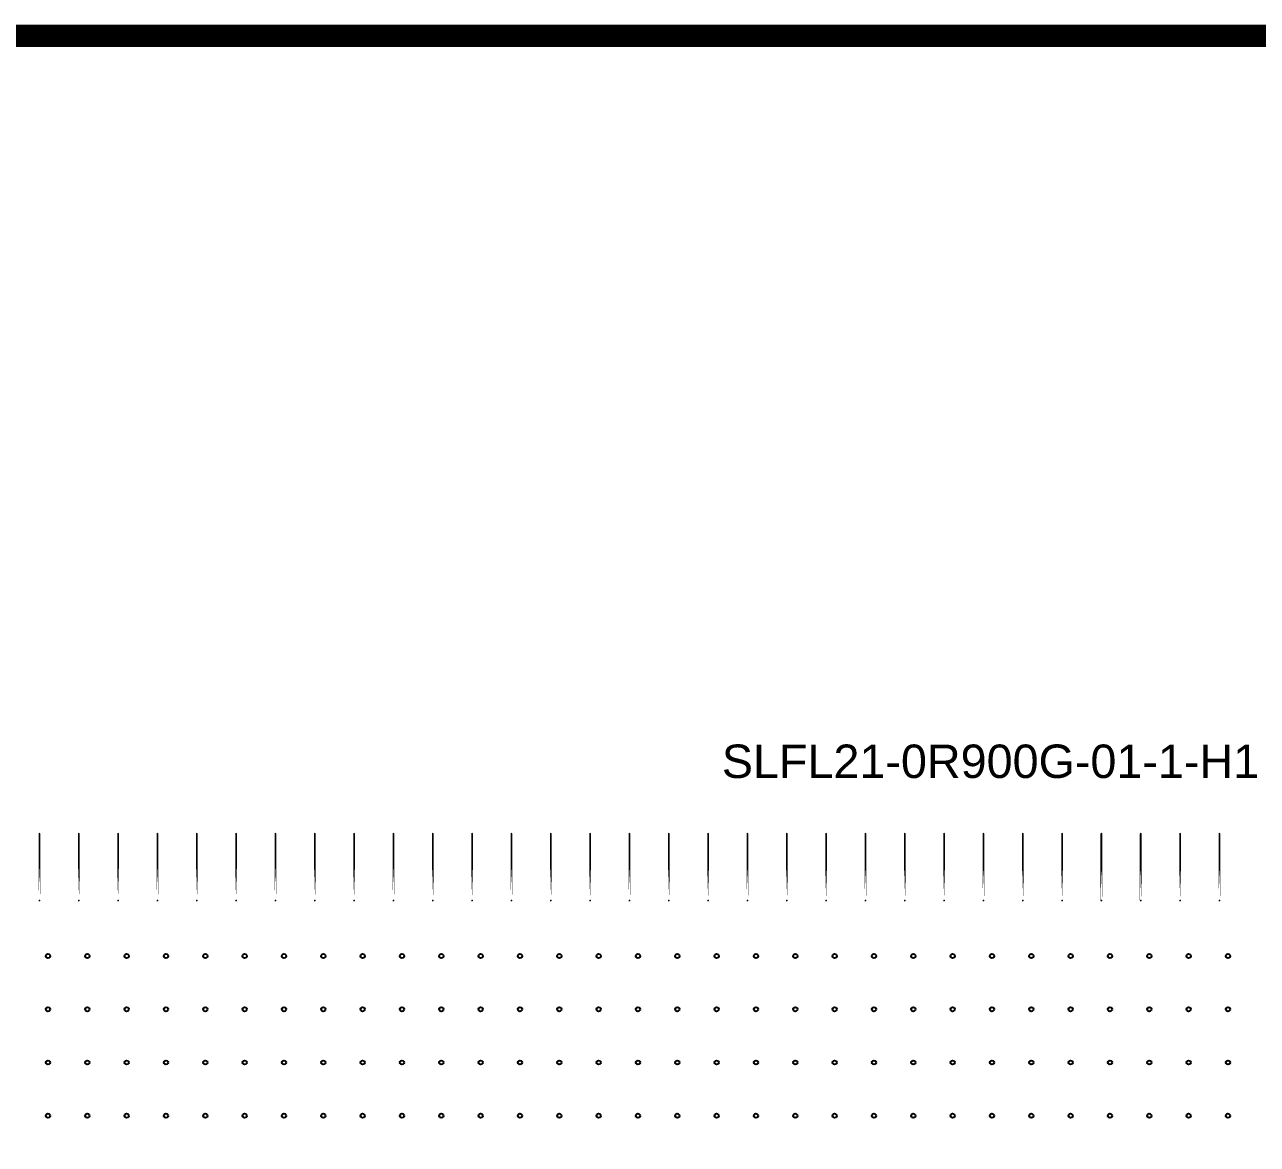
# Model space of a CAD drawing. Extents: x 11 to 212, y 11 to 212.
# Drawn here: x 66.4 to 121.7, y 161.5 to 211.7 of the extents above; entities that cross this region are included whole.
import ezdxf

# ---------------------------------------------------------------- set-up
doc = ezdxf.new("R2010")
doc.units = 0
doc.layers.get('0').update_dxf_attribs({"linetype": 'continuous'})
doc.layers.add('H1', color=7, linetype='continuous')
doc.styles.get("Standard").update_dxf_attribs({"font": 'ARIAL.TTF'})

# ---------------------------------------------------------------- blocks, each defined once
blk = doc.blocks.new('cutlineendpoint')
at = {"const_width": 0.04}
blk.add_lwpolyline([(-0.02, 0, 1), (0.02, 0, 1)], format="xyb", close=True, dxfattribs=at)

msp = doc.modelspace()

# ---------------------------------------------------------------- linework, layer by layer
at = {"layer": 'H1'}
for points, const_width in [([(11.2, 211.2), (211.2, 211.2), (211.2, 11.2), (11.2, 11.2)], 1), ([(67.082, 172.4), (67.082, 175.4)], 0.08), ([(68.847, 172.4), (68.847, 175.4)], 0.08), ([(70.612, 172.4), (70.612, 175.4)], 0.08), ([(72.376, 172.4), (72.376, 175.4)], 0.08), ([(74.141, 172.4), (74.141, 175.4)], 0.08), ([(75.906, 172.4), (75.906, 175.4)], 0.08), ([(77.671, 172.4), (77.671, 175.4)], 0.08), ([(79.435, 172.4), (79.435, 175.4)], 0.08), ([(81.2, 172.4), (81.2, 175.4)], 0.08), ([(82.965, 172.4), (82.965, 175.4)], 0.08), ([(84.729, 172.4), (84.729, 175.4)], 0.08), ([(86.494, 172.4), (86.494, 175.4)], 0.08), ([(88.259, 172.4), (88.259, 175.4)], 0.08), ([(90.024, 172.4), (90.024, 175.4)], 0.08), ([(91.788, 172.4), (91.788, 175.4)], 0.08), ([(93.553, 172.4), (93.553, 175.4)], 0.08), ([(95.318, 172.4), (95.318, 175.4)], 0.08), ([(97.082, 172.4), (97.082, 175.4)], 0.08), ([(98.847, 172.4), (98.847, 175.4)], 0.08), ([(100.612, 172.4), (100.612, 175.4)], 0.08), ([(102.376, 172.4), (102.376, 175.4)], 0.08), ([(104.141, 172.4), (104.141, 175.4)], 0.08), ([(105.906, 172.4), (105.906, 175.4)], 0.08), ([(107.671, 172.4), (107.671, 175.4)], 0.08), ([(109.435, 172.4), (109.435, 175.4)], 0.08), ([(111.2, 172.4), (111.2, 175.4)], 0.08), ([(112.965, 172.4), (112.965, 175.4)], 0.08), ([(114.729, 172.4), (114.729, 175.4)], 0.08), ([(116.494, 172.4), (116.494, 175.4)], 0.08), ([(118.259, 172.4), (118.259, 175.4)], 0.08), ([(120.024, 172.4), (120.024, 175.4)], 0.08)]:
    msp.add_lwpolyline(points, close=True, dxfattribs=dict(at, const_width=const_width))
for points in [[(67.559, 169.912), (67.546, 169.865), (67.512, 169.83), (67.465, 169.818), (67.418, 169.83), (67.383, 169.865), (67.371, 169.912), (67.383, 169.959), (67.418, 169.993), (67.465, 170.006), (67.512, 169.993), (67.546, 169.959)], [(69.324, 169.912), (69.311, 169.865), (69.276, 169.83), (69.229, 169.818), (69.182, 169.83), (69.148, 169.865), (69.135, 169.912), (69.148, 169.959), (69.182, 169.993), (69.229, 170.006), (69.276, 169.993), (69.311, 169.959)], [(71.088, 169.912), (71.076, 169.865), (71.041, 169.83), (70.994, 169.818), (70.947, 169.83), (70.913, 169.865), (70.9, 169.912), (70.913, 169.959), (70.947, 169.993), (70.994, 170.006), (71.041, 169.993), (71.076, 169.959)], [(72.853, 169.912), (72.84, 169.865), (72.806, 169.83), (72.759, 169.818), (72.712, 169.83), (72.677, 169.865), (72.665, 169.912), (72.677, 169.959), (72.712, 169.993), (72.759, 170.006), (72.806, 169.993), (72.84, 169.959)], [(74.618, 169.912), (74.605, 169.865), (74.571, 169.83), (74.524, 169.818), (74.476, 169.83), (74.442, 169.865), (74.429, 169.912), (74.442, 169.959), (74.476, 169.993), (74.524, 170.006), (74.571, 169.993), (74.605, 169.959)], [(76.382, 169.912), (76.37, 169.865), (76.335, 169.83), (76.288, 169.818), (76.241, 169.83), (76.207, 169.865), (76.194, 169.912), (76.207, 169.959), (76.241, 169.993), (76.288, 170.006), (76.335, 169.993), (76.37, 169.959)], [(78.147, 169.912), (78.134, 169.865), (78.1, 169.83), (78.053, 169.818), (78.006, 169.83), (77.971, 169.865), (77.959, 169.912), (77.971, 169.959), (78.006, 169.993), (78.053, 170.006), (78.1, 169.993), (78.134, 169.959)], [(79.912, 169.912), (79.899, 169.865), (79.865, 169.83), (79.818, 169.818), (79.771, 169.83), (79.736, 169.865), (79.724, 169.912), (79.736, 169.959), (79.771, 169.993), (79.818, 170.006), (79.865, 169.993), (79.899, 169.959)], [(81.676, 169.912), (81.664, 169.865), (81.629, 169.83), (81.582, 169.818), (81.535, 169.83), (81.501, 169.865), (81.488, 169.912), (81.501, 169.959), (81.535, 169.993), (81.582, 170.006), (81.629, 169.993), (81.664, 169.959)], [(83.441, 169.912), (83.429, 169.865), (83.394, 169.83), (83.347, 169.818), (83.3, 169.83), (83.266, 169.865), (83.253, 169.912), (83.266, 169.959), (83.3, 169.993), (83.347, 170.006), (83.394, 169.993), (83.429, 169.959)], [(85.206, 169.912), (85.193, 169.865), (85.159, 169.83), (85.112, 169.818), (85.065, 169.83), (85.03, 169.865), (85.018, 169.912), (85.03, 169.959), (85.065, 169.993), (85.112, 170.006), (85.159, 169.993), (85.193, 169.959)], [(86.971, 169.912), (86.958, 169.865), (86.924, 169.83), (86.876, 169.818), (86.829, 169.83), (86.795, 169.865), (86.782, 169.912), (86.795, 169.959), (86.829, 169.993), (86.876, 170.006), (86.924, 169.993), (86.958, 169.959)], [(88.735, 169.912), (88.723, 169.865), (88.688, 169.83), (88.641, 169.818), (88.594, 169.83), (88.56, 169.865), (88.547, 169.912), (88.56, 169.959), (88.594, 169.993), (88.641, 170.006), (88.688, 169.993), (88.723, 169.959)], [(90.5, 169.912), (90.487, 169.865), (90.453, 169.83), (90.406, 169.818), (90.359, 169.83), (90.324, 169.865), (90.312, 169.912), (90.324, 169.959), (90.359, 169.993), (90.406, 170.006), (90.453, 169.993), (90.487, 169.959)], [(92.265, 169.912), (92.252, 169.865), (92.218, 169.83), (92.171, 169.818), (92.124, 169.83), (92.089, 169.865), (92.076, 169.912), (92.089, 169.959), (92.124, 169.993), (92.171, 170.006), (92.218, 169.993), (92.252, 169.959)], [(94.029, 169.912), (94.017, 169.865), (93.982, 169.83), (93.935, 169.818), (93.888, 169.83), (93.854, 169.865), (93.841, 169.912), (93.854, 169.959), (93.888, 169.993), (93.935, 170.006), (93.982, 169.993), (94.017, 169.959)], [(95.794, 169.912), (95.782, 169.865), (95.747, 169.83), (95.7, 169.818), (95.653, 169.83), (95.618, 169.865), (95.606, 169.912), (95.618, 169.959), (95.653, 169.993), (95.7, 170.006), (95.747, 169.993), (95.782, 169.959)], [(97.559, 169.912), (97.546, 169.865), (97.512, 169.83), (97.465, 169.818), (97.418, 169.83), (97.383, 169.865), (97.371, 169.912), (97.383, 169.959), (97.418, 169.993), (97.465, 170.006), (97.512, 169.993), (97.546, 169.959)], [(99.324, 169.912), (99.311, 169.865), (99.276, 169.83), (99.229, 169.818), (99.182, 169.83), (99.148, 169.865), (99.135, 169.912), (99.148, 169.959), (99.182, 169.993), (99.229, 170.006), (99.276, 169.993), (99.311, 169.959)], [(101.088, 169.912), (101.076, 169.865), (101.041, 169.83), (100.994, 169.818), (100.947, 169.83), (100.913, 169.865), (100.9, 169.912), (100.913, 169.959), (100.947, 169.993), (100.994, 170.006), (101.041, 169.993), (101.076, 169.959)], [(102.853, 169.912), (102.84, 169.865), (102.806, 169.83), (102.759, 169.818), (102.712, 169.83), (102.677, 169.865), (102.665, 169.912), (102.677, 169.959), (102.712, 169.993), (102.759, 170.006), (102.806, 169.993), (102.84, 169.959)], [(104.618, 169.912), (104.605, 169.865), (104.571, 169.83), (104.524, 169.818), (104.476, 169.83), (104.442, 169.865), (104.429, 169.912), (104.442, 169.959), (104.476, 169.993), (104.524, 170.006), (104.571, 169.993), (104.605, 169.959)], [(106.382, 169.912), (106.37, 169.865), (106.335, 169.83), (106.288, 169.818), (106.241, 169.83), (106.207, 169.865), (106.194, 169.912), (106.207, 169.959), (106.241, 169.993), (106.288, 170.006), (106.335, 169.993), (106.37, 169.959)], [(108.147, 169.912), (108.134, 169.865), (108.1, 169.83), (108.053, 169.818), (108.006, 169.83), (107.971, 169.865), (107.959, 169.912), (107.971, 169.959), (108.006, 169.993), (108.053, 170.006), (108.1, 169.993), (108.134, 169.959)], [(109.912, 169.912), (109.899, 169.865), (109.865, 169.83), (109.818, 169.818), (109.771, 169.83), (109.736, 169.865), (109.724, 169.912), (109.736, 169.959), (109.771, 169.993), (109.818, 170.006), (109.865, 169.993), (109.899, 169.959)], [(111.676, 169.912), (111.664, 169.865), (111.629, 169.83), (111.582, 169.818), (111.535, 169.83), (111.501, 169.865), (111.488, 169.912), (111.501, 169.959), (111.535, 169.993), (111.582, 170.006), (111.629, 169.993), (111.664, 169.959)], [(113.441, 169.912), (113.429, 169.865), (113.394, 169.83), (113.347, 169.818), (113.3, 169.83), (113.266, 169.865), (113.253, 169.912), (113.266, 169.959), (113.3, 169.993), (113.347, 170.006), (113.394, 169.993), (113.429, 169.959)], [(115.206, 169.912), (115.193, 169.865), (115.159, 169.83), (115.112, 169.818), (115.065, 169.83), (115.03, 169.865), (115.018, 169.912), (115.03, 169.959), (115.065, 169.993), (115.112, 170.006), (115.159, 169.993), (115.193, 169.959)], [(116.971, 169.912), (116.958, 169.865), (116.924, 169.83), (116.876, 169.818), (116.829, 169.83), (116.795, 169.865), (116.782, 169.912), (116.795, 169.959), (116.829, 169.993), (116.876, 170.006), (116.924, 169.993), (116.958, 169.959)], [(118.735, 169.912), (118.723, 169.865), (118.688, 169.83), (118.641, 169.818), (118.594, 169.83), (118.56, 169.865), (118.547, 169.912), (118.56, 169.959), (118.594, 169.993), (118.641, 170.006), (118.688, 169.993), (118.723, 169.959)], [(120.5, 169.912), (120.487, 169.865), (120.453, 169.83), (120.406, 169.818), (120.359, 169.83), (120.324, 169.865), (120.312, 169.912), (120.324, 169.959), (120.359, 169.993), (120.406, 170.006), (120.453, 169.993), (120.487, 169.959)], [(67.559, 167.524), (67.546, 167.476), (67.512, 167.442), (67.465, 167.429), (67.418, 167.442), (67.383, 167.476), (67.371, 167.524), (67.383, 167.571), (67.418, 167.605), (67.465, 167.618), (67.512, 167.605), (67.546, 167.571)], [(69.324, 167.524), (69.311, 167.476), (69.276, 167.442), (69.229, 167.429), (69.182, 167.442), (69.148, 167.476), (69.135, 167.524), (69.148, 167.571), (69.182, 167.605), (69.229, 167.618), (69.276, 167.605), (69.311, 167.571)], [(71.088, 167.524), (71.076, 167.476), (71.041, 167.442), (70.994, 167.429), (70.947, 167.442), (70.913, 167.476), (70.9, 167.524), (70.913, 167.571), (70.947, 167.605), (70.994, 167.618), (71.041, 167.605), (71.076, 167.571)], [(72.853, 167.524), (72.84, 167.476), (72.806, 167.442), (72.759, 167.429), (72.712, 167.442), (72.677, 167.476), (72.665, 167.524), (72.677, 167.571), (72.712, 167.605), (72.759, 167.618), (72.806, 167.605), (72.84, 167.571)], [(74.618, 167.524), (74.605, 167.476), (74.571, 167.442), (74.524, 167.429), (74.476, 167.442), (74.442, 167.476), (74.429, 167.524), (74.442, 167.571), (74.476, 167.605), (74.524, 167.618), (74.571, 167.605), (74.605, 167.571)], [(76.382, 167.524), (76.37, 167.476), (76.335, 167.442), (76.288, 167.429), (76.241, 167.442), (76.207, 167.476), (76.194, 167.524), (76.207, 167.571), (76.241, 167.605), (76.288, 167.618), (76.335, 167.605), (76.37, 167.571)], [(78.147, 167.524), (78.134, 167.476), (78.1, 167.442), (78.053, 167.429), (78.006, 167.442), (77.971, 167.476), (77.959, 167.524), (77.971, 167.571), (78.006, 167.605), (78.053, 167.618), (78.1, 167.605), (78.134, 167.571)], [(79.912, 167.524), (79.899, 167.476), (79.865, 167.442), (79.818, 167.429), (79.771, 167.442), (79.736, 167.476), (79.724, 167.524), (79.736, 167.571), (79.771, 167.605), (79.818, 167.618), (79.865, 167.605), (79.899, 167.571)], [(81.676, 167.524), (81.664, 167.476), (81.629, 167.442), (81.582, 167.429), (81.535, 167.442), (81.501, 167.476), (81.488, 167.524), (81.501, 167.571), (81.535, 167.605), (81.582, 167.618), (81.629, 167.605), (81.664, 167.571)], [(83.441, 167.524), (83.429, 167.476), (83.394, 167.442), (83.347, 167.429), (83.3, 167.442), (83.266, 167.476), (83.253, 167.524), (83.266, 167.571), (83.3, 167.605), (83.347, 167.618), (83.394, 167.605), (83.429, 167.571)], [(85.206, 167.524), (85.193, 167.476), (85.159, 167.442), (85.112, 167.429), (85.065, 167.442), (85.03, 167.476), (85.018, 167.524), (85.03, 167.571), (85.065, 167.605), (85.112, 167.618), (85.159, 167.605), (85.193, 167.571)], [(86.971, 167.524), (86.958, 167.476), (86.924, 167.442), (86.876, 167.429), (86.829, 167.442), (86.795, 167.476), (86.782, 167.524), (86.795, 167.571), (86.829, 167.605), (86.876, 167.618), (86.924, 167.605), (86.958, 167.571)], [(88.735, 167.524), (88.723, 167.476), (88.688, 167.442), (88.641, 167.429), (88.594, 167.442), (88.56, 167.476), (88.547, 167.524), (88.56, 167.571), (88.594, 167.605), (88.641, 167.618), (88.688, 167.605), (88.723, 167.571)], [(90.5, 167.524), (90.487, 167.476), (90.453, 167.442), (90.406, 167.429), (90.359, 167.442), (90.324, 167.476), (90.312, 167.524), (90.324, 167.571), (90.359, 167.605), (90.406, 167.618), (90.453, 167.605), (90.487, 167.571)], [(92.265, 167.524), (92.252, 167.476), (92.218, 167.442), (92.171, 167.429), (92.124, 167.442), (92.089, 167.476), (92.076, 167.524), (92.089, 167.571), (92.124, 167.605), (92.171, 167.618), (92.218, 167.605), (92.252, 167.571)], [(94.029, 167.524), (94.017, 167.476), (93.982, 167.442), (93.935, 167.429), (93.888, 167.442), (93.854, 167.476), (93.841, 167.524), (93.854, 167.571), (93.888, 167.605), (93.935, 167.618), (93.982, 167.605), (94.017, 167.571)], [(95.794, 167.524), (95.782, 167.476), (95.747, 167.442), (95.7, 167.429), (95.653, 167.442), (95.618, 167.476), (95.606, 167.524), (95.618, 167.571), (95.653, 167.605), (95.7, 167.618), (95.747, 167.605), (95.782, 167.571)], [(97.559, 167.524), (97.546, 167.476), (97.512, 167.442), (97.465, 167.429), (97.418, 167.442), (97.383, 167.476), (97.371, 167.524), (97.383, 167.571), (97.418, 167.605), (97.465, 167.618), (97.512, 167.605), (97.546, 167.571)], [(99.324, 167.524), (99.311, 167.476), (99.276, 167.442), (99.229, 167.429), (99.182, 167.442), (99.148, 167.476), (99.135, 167.524), (99.148, 167.571), (99.182, 167.605), (99.229, 167.618), (99.276, 167.605), (99.311, 167.571)], [(101.088, 167.524), (101.076, 167.476), (101.041, 167.442), (100.994, 167.429), (100.947, 167.442), (100.913, 167.476), (100.9, 167.524), (100.913, 167.571), (100.947, 167.605), (100.994, 167.618), (101.041, 167.605), (101.076, 167.571)], [(102.853, 167.524), (102.84, 167.476), (102.806, 167.442), (102.759, 167.429), (102.712, 167.442), (102.677, 167.476), (102.665, 167.524), (102.677, 167.571), (102.712, 167.605), (102.759, 167.618), (102.806, 167.605), (102.84, 167.571)], [(104.618, 167.524), (104.605, 167.476), (104.571, 167.442), (104.524, 167.429), (104.476, 167.442), (104.442, 167.476), (104.429, 167.524), (104.442, 167.571), (104.476, 167.605), (104.524, 167.618), (104.571, 167.605), (104.605, 167.571)], [(106.382, 167.524), (106.37, 167.476), (106.335, 167.442), (106.288, 167.429), (106.241, 167.442), (106.207, 167.476), (106.194, 167.524), (106.207, 167.571), (106.241, 167.605), (106.288, 167.618), (106.335, 167.605), (106.37, 167.571)], [(108.147, 167.524), (108.134, 167.476), (108.1, 167.442), (108.053, 167.429), (108.006, 167.442), (107.971, 167.476), (107.959, 167.524), (107.971, 167.571), (108.006, 167.605), (108.053, 167.618), (108.1, 167.605), (108.134, 167.571)], [(109.912, 167.524), (109.899, 167.476), (109.865, 167.442), (109.818, 167.429), (109.771, 167.442), (109.736, 167.476), (109.724, 167.524), (109.736, 167.571), (109.771, 167.605), (109.818, 167.618), (109.865, 167.605), (109.899, 167.571)], [(111.676, 167.524), (111.664, 167.476), (111.629, 167.442), (111.582, 167.429), (111.535, 167.442), (111.501, 167.476), (111.488, 167.524), (111.501, 167.571), (111.535, 167.605), (111.582, 167.618), (111.629, 167.605), (111.664, 167.571)], [(113.441, 167.524), (113.429, 167.476), (113.394, 167.442), (113.347, 167.429), (113.3, 167.442), (113.266, 167.476), (113.253, 167.524), (113.266, 167.571), (113.3, 167.605), (113.347, 167.618), (113.394, 167.605), (113.429, 167.571)], [(115.206, 167.524), (115.193, 167.476), (115.159, 167.442), (115.112, 167.429), (115.065, 167.442), (115.03, 167.476), (115.018, 167.524), (115.03, 167.571), (115.065, 167.605), (115.112, 167.618), (115.159, 167.605), (115.193, 167.571)], [(116.971, 167.524), (116.958, 167.476), (116.924, 167.442), (116.876, 167.429), (116.829, 167.442), (116.795, 167.476), (116.782, 167.524), (116.795, 167.571), (116.829, 167.605), (116.876, 167.618), (116.924, 167.605), (116.958, 167.571)], [(118.735, 167.524), (118.723, 167.476), (118.688, 167.442), (118.641, 167.429), (118.594, 167.442), (118.56, 167.476), (118.547, 167.524), (118.56, 167.571), (118.594, 167.605), (118.641, 167.618), (118.688, 167.605), (118.723, 167.571)], [(120.5, 167.524), (120.487, 167.476), (120.453, 167.442), (120.406, 167.429), (120.359, 167.442), (120.324, 167.476), (120.312, 167.524), (120.324, 167.571), (120.359, 167.605), (120.406, 167.618), (120.453, 167.605), (120.487, 167.571)], [(67.559, 165.135), (67.546, 165.088), (67.512, 165.054), (67.465, 165.041), (67.418, 165.054), (67.383, 165.088), (67.371, 165.135), (67.383, 165.182), (67.418, 165.217), (67.465, 165.229), (67.512, 165.217), (67.546, 165.182)], [(69.324, 165.135), (69.311, 165.088), (69.276, 165.054), (69.229, 165.041), (69.182, 165.054), (69.148, 165.088), (69.135, 165.135), (69.148, 165.182), (69.182, 165.217), (69.229, 165.229), (69.276, 165.217), (69.311, 165.182)], [(71.088, 165.135), (71.076, 165.088), (71.041, 165.054), (70.994, 165.041), (70.947, 165.054), (70.913, 165.088), (70.9, 165.135), (70.913, 165.182), (70.947, 165.217), (70.994, 165.229), (71.041, 165.217), (71.076, 165.182)], [(72.853, 165.135), (72.84, 165.088), (72.806, 165.054), (72.759, 165.041), (72.712, 165.054), (72.677, 165.088), (72.665, 165.135), (72.677, 165.182), (72.712, 165.217), (72.759, 165.229), (72.806, 165.217), (72.84, 165.182)], [(74.618, 165.135), (74.605, 165.088), (74.571, 165.054), (74.524, 165.041), (74.476, 165.054), (74.442, 165.088), (74.429, 165.135), (74.442, 165.182), (74.476, 165.217), (74.524, 165.229), (74.571, 165.217), (74.605, 165.182)], [(76.382, 165.135), (76.37, 165.088), (76.335, 165.054), (76.288, 165.041), (76.241, 165.054), (76.207, 165.088), (76.194, 165.135), (76.207, 165.182), (76.241, 165.217), (76.288, 165.229), (76.335, 165.217), (76.37, 165.182)], [(78.147, 165.135), (78.134, 165.088), (78.1, 165.054), (78.053, 165.041), (78.006, 165.054), (77.971, 165.088), (77.959, 165.135), (77.971, 165.182), (78.006, 165.217), (78.053, 165.229), (78.1, 165.217), (78.134, 165.182)], [(79.912, 165.135), (79.899, 165.088), (79.865, 165.054), (79.818, 165.041), (79.771, 165.054), (79.736, 165.088), (79.724, 165.135), (79.736, 165.182), (79.771, 165.217), (79.818, 165.229), (79.865, 165.217), (79.899, 165.182)], [(81.676, 165.135), (81.664, 165.088), (81.629, 165.054), (81.582, 165.041), (81.535, 165.054), (81.501, 165.088), (81.488, 165.135), (81.501, 165.182), (81.535, 165.217), (81.582, 165.229), (81.629, 165.217), (81.664, 165.182)], [(83.441, 165.135), (83.429, 165.088), (83.394, 165.054), (83.347, 165.041), (83.3, 165.054), (83.266, 165.088), (83.253, 165.135), (83.266, 165.182), (83.3, 165.217), (83.347, 165.229), (83.394, 165.217), (83.429, 165.182)], [(85.206, 165.135), (85.193, 165.088), (85.159, 165.054), (85.112, 165.041), (85.065, 165.054), (85.03, 165.088), (85.018, 165.135), (85.03, 165.182), (85.065, 165.217), (85.112, 165.229), (85.159, 165.217), (85.193, 165.182)], [(86.971, 165.135), (86.958, 165.088), (86.924, 165.054), (86.876, 165.041), (86.829, 165.054), (86.795, 165.088), (86.782, 165.135), (86.795, 165.182), (86.829, 165.217), (86.876, 165.229), (86.924, 165.217), (86.958, 165.182)], [(88.735, 165.135), (88.723, 165.088), (88.688, 165.054), (88.641, 165.041), (88.594, 165.054), (88.56, 165.088), (88.547, 165.135), (88.56, 165.182), (88.594, 165.217), (88.641, 165.229), (88.688, 165.217), (88.723, 165.182)], [(90.5, 165.135), (90.487, 165.088), (90.453, 165.054), (90.406, 165.041), (90.359, 165.054), (90.324, 165.088), (90.312, 165.135), (90.324, 165.182), (90.359, 165.217), (90.406, 165.229), (90.453, 165.217), (90.487, 165.182)], [(92.265, 165.135), (92.252, 165.088), (92.218, 165.054), (92.171, 165.041), (92.124, 165.054), (92.089, 165.088), (92.076, 165.135), (92.089, 165.182), (92.124, 165.217), (92.171, 165.229), (92.218, 165.217), (92.252, 165.182)], [(94.029, 165.135), (94.017, 165.088), (93.982, 165.054), (93.935, 165.041), (93.888, 165.054), (93.854, 165.088), (93.841, 165.135), (93.854, 165.182), (93.888, 165.217), (93.935, 165.229), (93.982, 165.217), (94.017, 165.182)], [(95.794, 165.135), (95.782, 165.088), (95.747, 165.054), (95.7, 165.041), (95.653, 165.054), (95.618, 165.088), (95.606, 165.135), (95.618, 165.182), (95.653, 165.217), (95.7, 165.229), (95.747, 165.217), (95.782, 165.182)], [(97.559, 165.135), (97.546, 165.088), (97.512, 165.054), (97.465, 165.041), (97.418, 165.054), (97.383, 165.088), (97.371, 165.135), (97.383, 165.182), (97.418, 165.217), (97.465, 165.229), (97.512, 165.217), (97.546, 165.182)], [(99.324, 165.135), (99.311, 165.088), (99.276, 165.054), (99.229, 165.041), (99.182, 165.054), (99.148, 165.088), (99.135, 165.135), (99.148, 165.182), (99.182, 165.217), (99.229, 165.229), (99.276, 165.217), (99.311, 165.182)], [(101.088, 165.135), (101.076, 165.088), (101.041, 165.054), (100.994, 165.041), (100.947, 165.054), (100.913, 165.088), (100.9, 165.135), (100.913, 165.182), (100.947, 165.217), (100.994, 165.229), (101.041, 165.217), (101.076, 165.182)], [(102.853, 165.135), (102.84, 165.088), (102.806, 165.054), (102.759, 165.041), (102.712, 165.054), (102.677, 165.088), (102.665, 165.135), (102.677, 165.182), (102.712, 165.217), (102.759, 165.229), (102.806, 165.217), (102.84, 165.182)], [(104.618, 165.135), (104.605, 165.088), (104.571, 165.054), (104.524, 165.041), (104.476, 165.054), (104.442, 165.088), (104.429, 165.135), (104.442, 165.182), (104.476, 165.217), (104.524, 165.229), (104.571, 165.217), (104.605, 165.182)], [(106.382, 165.135), (106.37, 165.088), (106.335, 165.054), (106.288, 165.041), (106.241, 165.054), (106.207, 165.088), (106.194, 165.135), (106.207, 165.182), (106.241, 165.217), (106.288, 165.229), (106.335, 165.217), (106.37, 165.182)], [(108.147, 165.135), (108.134, 165.088), (108.1, 165.054), (108.053, 165.041), (108.006, 165.054), (107.971, 165.088), (107.959, 165.135), (107.971, 165.182), (108.006, 165.217), (108.053, 165.229), (108.1, 165.217), (108.134, 165.182)], [(109.912, 165.135), (109.899, 165.088), (109.865, 165.054), (109.818, 165.041), (109.771, 165.054), (109.736, 165.088), (109.724, 165.135), (109.736, 165.182), (109.771, 165.217), (109.818, 165.229), (109.865, 165.217), (109.899, 165.182)], [(111.676, 165.135), (111.664, 165.088), (111.629, 165.054), (111.582, 165.041), (111.535, 165.054), (111.501, 165.088), (111.488, 165.135), (111.501, 165.182), (111.535, 165.217), (111.582, 165.229), (111.629, 165.217), (111.664, 165.182)], [(113.441, 165.135), (113.429, 165.088), (113.394, 165.054), (113.347, 165.041), (113.3, 165.054), (113.266, 165.088), (113.253, 165.135), (113.266, 165.182), (113.3, 165.217), (113.347, 165.229), (113.394, 165.217), (113.429, 165.182)], [(115.206, 165.135), (115.193, 165.088), (115.159, 165.054), (115.112, 165.041), (115.065, 165.054), (115.03, 165.088), (115.018, 165.135), (115.03, 165.182), (115.065, 165.217), (115.112, 165.229), (115.159, 165.217), (115.193, 165.182)], [(116.971, 165.135), (116.958, 165.088), (116.924, 165.054), (116.876, 165.041), (116.829, 165.054), (116.795, 165.088), (116.782, 165.135), (116.795, 165.182), (116.829, 165.217), (116.876, 165.229), (116.924, 165.217), (116.958, 165.182)], [(118.735, 165.135), (118.723, 165.088), (118.688, 165.054), (118.641, 165.041), (118.594, 165.054), (118.56, 165.088), (118.547, 165.135), (118.56, 165.182), (118.594, 165.217), (118.641, 165.229), (118.688, 165.217), (118.723, 165.182)], [(120.5, 165.135), (120.487, 165.088), (120.453, 165.054), (120.406, 165.041), (120.359, 165.054), (120.324, 165.088), (120.312, 165.135), (120.324, 165.182), (120.359, 165.217), (120.406, 165.229), (120.453, 165.217), (120.487, 165.182)], [(67.559, 162.747), (67.546, 162.7), (67.512, 162.666), (67.465, 162.653), (67.418, 162.666), (67.383, 162.7), (67.371, 162.747), (67.383, 162.794), (67.418, 162.829), (67.465, 162.841), (67.512, 162.829), (67.546, 162.794)], [(69.324, 162.747), (69.311, 162.7), (69.276, 162.666), (69.229, 162.653), (69.182, 162.666), (69.148, 162.7), (69.135, 162.747), (69.148, 162.794), (69.182, 162.829), (69.229, 162.841), (69.276, 162.829), (69.311, 162.794)], [(71.088, 162.747), (71.076, 162.7), (71.041, 162.666), (70.994, 162.653), (70.947, 162.666), (70.913, 162.7), (70.9, 162.747), (70.913, 162.794), (70.947, 162.829), (70.994, 162.841), (71.041, 162.829), (71.076, 162.794)], [(72.853, 162.747), (72.84, 162.7), (72.806, 162.666), (72.759, 162.653), (72.712, 162.666), (72.677, 162.7), (72.665, 162.747), (72.677, 162.794), (72.712, 162.829), (72.759, 162.841), (72.806, 162.829), (72.84, 162.794)], [(74.618, 162.747), (74.605, 162.7), (74.571, 162.666), (74.524, 162.653), (74.476, 162.666), (74.442, 162.7), (74.429, 162.747), (74.442, 162.794), (74.476, 162.829), (74.524, 162.841), (74.571, 162.829), (74.605, 162.794)], [(76.382, 162.747), (76.37, 162.7), (76.335, 162.666), (76.288, 162.653), (76.241, 162.666), (76.207, 162.7), (76.194, 162.747), (76.207, 162.794), (76.241, 162.829), (76.288, 162.841), (76.335, 162.829), (76.37, 162.794)], [(78.147, 162.747), (78.134, 162.7), (78.1, 162.666), (78.053, 162.653), (78.006, 162.666), (77.971, 162.7), (77.959, 162.747), (77.971, 162.794), (78.006, 162.829), (78.053, 162.841), (78.1, 162.829), (78.134, 162.794)], [(79.912, 162.747), (79.899, 162.7), (79.865, 162.666), (79.818, 162.653), (79.771, 162.666), (79.736, 162.7), (79.724, 162.747), (79.736, 162.794), (79.771, 162.829), (79.818, 162.841), (79.865, 162.829), (79.899, 162.794)], [(81.676, 162.747), (81.664, 162.7), (81.629, 162.666), (81.582, 162.653), (81.535, 162.666), (81.501, 162.7), (81.488, 162.747), (81.501, 162.794), (81.535, 162.829), (81.582, 162.841), (81.629, 162.829), (81.664, 162.794)], [(83.441, 162.747), (83.429, 162.7), (83.394, 162.666), (83.347, 162.653), (83.3, 162.666), (83.266, 162.7), (83.253, 162.747), (83.266, 162.794), (83.3, 162.829), (83.347, 162.841), (83.394, 162.829), (83.429, 162.794)], [(85.206, 162.747), (85.193, 162.7), (85.159, 162.666), (85.112, 162.653), (85.065, 162.666), (85.03, 162.7), (85.018, 162.747), (85.03, 162.794), (85.065, 162.829), (85.112, 162.841), (85.159, 162.829), (85.193, 162.794)], [(86.971, 162.747), (86.958, 162.7), (86.924, 162.666), (86.876, 162.653), (86.829, 162.666), (86.795, 162.7), (86.782, 162.747), (86.795, 162.794), (86.829, 162.829), (86.876, 162.841), (86.924, 162.829), (86.958, 162.794)], [(88.735, 162.747), (88.723, 162.7), (88.688, 162.666), (88.641, 162.653), (88.594, 162.666), (88.56, 162.7), (88.547, 162.747), (88.56, 162.794), (88.594, 162.829), (88.641, 162.841), (88.688, 162.829), (88.723, 162.794)], [(90.5, 162.747), (90.487, 162.7), (90.453, 162.666), (90.406, 162.653), (90.359, 162.666), (90.324, 162.7), (90.312, 162.747), (90.324, 162.794), (90.359, 162.829), (90.406, 162.841), (90.453, 162.829), (90.487, 162.794)], [(92.265, 162.747), (92.252, 162.7), (92.218, 162.666), (92.171, 162.653), (92.124, 162.666), (92.089, 162.7), (92.076, 162.747), (92.089, 162.794), (92.124, 162.829), (92.171, 162.841), (92.218, 162.829), (92.252, 162.794)], [(94.029, 162.747), (94.017, 162.7), (93.982, 162.666), (93.935, 162.653), (93.888, 162.666), (93.854, 162.7), (93.841, 162.747), (93.854, 162.794), (93.888, 162.829), (93.935, 162.841), (93.982, 162.829), (94.017, 162.794)], [(95.794, 162.747), (95.782, 162.7), (95.747, 162.666), (95.7, 162.653), (95.653, 162.666), (95.618, 162.7), (95.606, 162.747), (95.618, 162.794), (95.653, 162.829), (95.7, 162.841), (95.747, 162.829), (95.782, 162.794)], [(97.559, 162.747), (97.546, 162.7), (97.512, 162.666), (97.465, 162.653), (97.418, 162.666), (97.383, 162.7), (97.371, 162.747), (97.383, 162.794), (97.418, 162.829), (97.465, 162.841), (97.512, 162.829), (97.546, 162.794)], [(99.324, 162.747), (99.311, 162.7), (99.276, 162.666), (99.229, 162.653), (99.182, 162.666), (99.148, 162.7), (99.135, 162.747), (99.148, 162.794), (99.182, 162.829), (99.229, 162.841), (99.276, 162.829), (99.311, 162.794)], [(101.088, 162.747), (101.076, 162.7), (101.041, 162.666), (100.994, 162.653), (100.947, 162.666), (100.913, 162.7), (100.9, 162.747), (100.913, 162.794), (100.947, 162.829), (100.994, 162.841), (101.041, 162.829), (101.076, 162.794)], [(102.853, 162.747), (102.84, 162.7), (102.806, 162.666), (102.759, 162.653), (102.712, 162.666), (102.677, 162.7), (102.665, 162.747), (102.677, 162.794), (102.712, 162.829), (102.759, 162.841), (102.806, 162.829), (102.84, 162.794)], [(104.618, 162.747), (104.605, 162.7), (104.571, 162.666), (104.524, 162.653), (104.476, 162.666), (104.442, 162.7), (104.429, 162.747), (104.442, 162.794), (104.476, 162.829), (104.524, 162.841), (104.571, 162.829), (104.605, 162.794)], [(106.382, 162.747), (106.37, 162.7), (106.335, 162.666), (106.288, 162.653), (106.241, 162.666), (106.207, 162.7), (106.194, 162.747), (106.207, 162.794), (106.241, 162.829), (106.288, 162.841), (106.335, 162.829), (106.37, 162.794)], [(108.147, 162.747), (108.134, 162.7), (108.1, 162.666), (108.053, 162.653), (108.006, 162.666), (107.971, 162.7), (107.959, 162.747), (107.971, 162.794), (108.006, 162.829), (108.053, 162.841), (108.1, 162.829), (108.134, 162.794)], [(109.912, 162.747), (109.899, 162.7), (109.865, 162.666), (109.818, 162.653), (109.771, 162.666), (109.736, 162.7), (109.724, 162.747), (109.736, 162.794), (109.771, 162.829), (109.818, 162.841), (109.865, 162.829), (109.899, 162.794)], [(111.676, 162.747), (111.664, 162.7), (111.629, 162.666), (111.582, 162.653), (111.535, 162.666), (111.501, 162.7), (111.488, 162.747), (111.501, 162.794), (111.535, 162.829), (111.582, 162.841), (111.629, 162.829), (111.664, 162.794)], [(113.441, 162.747), (113.429, 162.7), (113.394, 162.666), (113.347, 162.653), (113.3, 162.666), (113.266, 162.7), (113.253, 162.747), (113.266, 162.794), (113.3, 162.829), (113.347, 162.841), (113.394, 162.829), (113.429, 162.794)], [(115.206, 162.747), (115.193, 162.7), (115.159, 162.666), (115.112, 162.653), (115.065, 162.666), (115.03, 162.7), (115.018, 162.747), (115.03, 162.794), (115.065, 162.829), (115.112, 162.841), (115.159, 162.829), (115.193, 162.794)], [(116.971, 162.747), (116.958, 162.7), (116.924, 162.666), (116.876, 162.653), (116.829, 162.666), (116.795, 162.7), (116.782, 162.747), (116.795, 162.794), (116.829, 162.829), (116.876, 162.841), (116.924, 162.829), (116.958, 162.794)], [(118.735, 162.747), (118.723, 162.7), (118.688, 162.666), (118.641, 162.653), (118.594, 162.666), (118.56, 162.7), (118.547, 162.747), (118.56, 162.794), (118.594, 162.829), (118.641, 162.841), (118.688, 162.829), (118.723, 162.794)], [(120.5, 162.747), (120.487, 162.7), (120.453, 162.666), (120.406, 162.653), (120.359, 162.666), (120.324, 162.7), (120.312, 162.747), (120.324, 162.794), (120.359, 162.829), (120.406, 162.841), (120.453, 162.829), (120.487, 162.794)]]:
    msp.add_lwpolyline(points, close=True, dxfattribs=at)

# ---------------------------------------------------------------- block references
for p in [(67.082, 175.4), (68.847, 175.4), (70.612, 175.4), (72.376, 175.4), (74.141, 175.4), (75.906, 175.4), (77.671, 175.4), (79.435, 175.4), (81.2, 175.4), (82.965, 175.4), (84.729, 175.4), (86.494, 175.4), (88.259, 175.4), (90.024, 175.4), (91.788, 175.4), (93.553, 175.4), (95.318, 175.4), (97.082, 175.4), (98.847, 175.4), (100.612, 175.4), (102.376, 175.4), (104.141, 175.4), (105.906, 175.4), (107.671, 175.4), (109.435, 175.4), (111.2, 175.4), (112.965, 175.4), (114.729, 175.4), (116.494, 175.4), (118.259, 175.4), (120.024, 175.4), (67.082, 172.4), (68.847, 172.4), (70.612, 172.4), (72.376, 172.4), (74.141, 172.4), (75.906, 172.4), (77.671, 172.4), (79.435, 172.4), (81.2, 172.4), (82.965, 172.4), (84.729, 172.4), (86.494, 172.4), (88.259, 172.4), (90.024, 172.4), (91.788, 172.4), (93.553, 172.4), (95.318, 172.4), (97.082, 172.4), (98.847, 172.4), (100.612, 172.4), (102.376, 172.4), (104.141, 172.4), (105.906, 172.4), (107.671, 172.4), (109.435, 172.4), (111.2, 172.4), (112.965, 172.4), (114.729, 172.4), (116.494, 172.4), (118.259, 172.4), (120.024, 172.4)]:
    msp.add_blockref('cutlineendpoint', p, dxfattribs=at)

# ---------------------------------------------------------------- texts
msp.add_text('SLFL21-0R900G-01-1-H1', height=1.5, dxfattribs=at).set_placement((97.7, 177.9))

doc.saveas('drawing.dxf')
